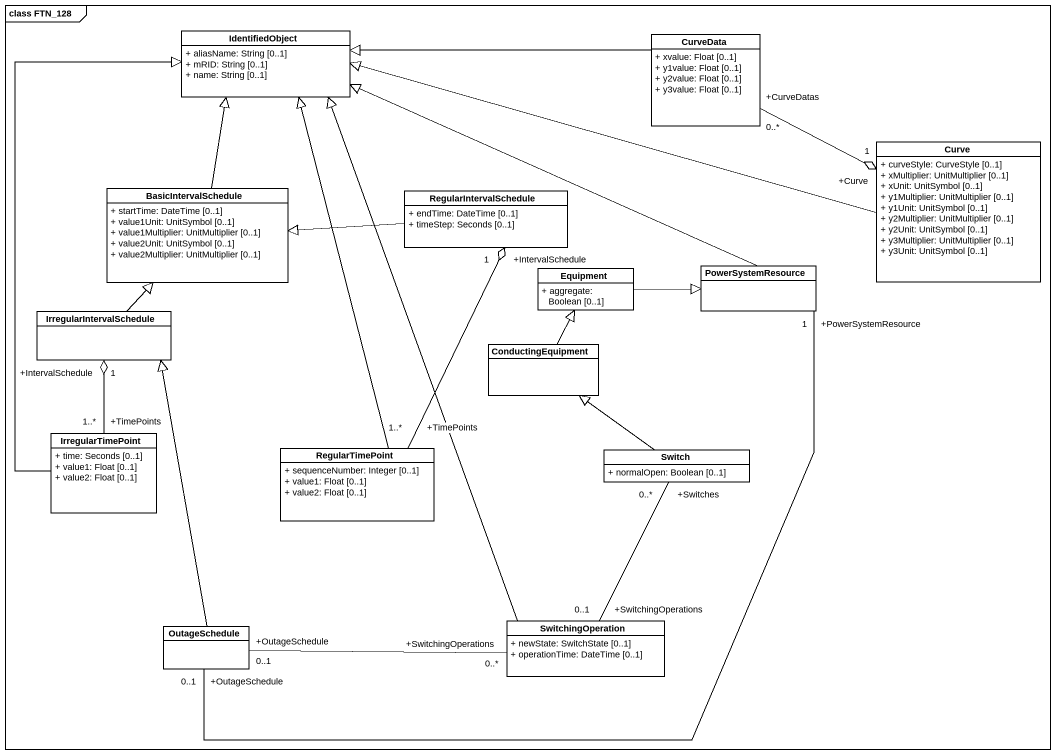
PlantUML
@startuml
mainframe class FTN_128
hide circle
hide empty members
skinparam classAttributeIconSize 0
class IdentifiedObject {
  + aliasName: String [0..1]
  + mRID: String [0..1]
  + name: String [0..1]
}
class CurveData {
  + xvalue: Float [0..1]
  + y1value: Float [0..1]
  + y2value: Float [0..1]
  + y3value: Float [0..1]
}
class Curve {
  + curveStyle: CurveStyle [0..1]
  + xMultiplier: UnitMultiplier [0..1]
  + xUnit: UnitSymbol [0..1]
  + y1Multiplier: UnitMultiplier [0..1]
  + y1Unit: UnitSymbol [0..1]
  + y2Multiplier: UnitMultiplier [0..1]
  + y2Unit: UnitSymbol [0..1]
  + y3Multiplier: UnitMultiplier [0..1]
  + y3Unit: UnitSymbol [0..1]
}
class BasicIntervalSchedule {
  + startTime: DateTime [0..1]
  + value1Unit: UnitSymbol [0..1]
  + value1Multiplier: UnitMultiplier [0..1]
  + value2Unit: UnitSymbol [0..1]
  + value2Multiplier: UnitMultiplier [0..1]
}
class RegularIntervalSchedule {
  + endTime: DateTime [0..1]
  + timeStep: Seconds [0..1]
}
class Equipment {
  + aggregate: Boolean [0..1]
}
class PowerSystemResource
class IrregularIntervalSchedule
class ConductingEquipment
class IrregularTimePoint {
  + time: Seconds [0..1]
  + value1: Float [0..1]
  + value2: Float [0..1]
}
class RegularTimePoint {
  + sequenceNumber: Integer [0..1]
  + value1: Float [0..1]
  + value2: Float [0..1]
}
class Switch {
  + normalOpen: Boolean [0..1]
}
class SwitchingOperation {
  + newState: SwitchState [0..1]
  + operationTime: DateTime [0..1]
}
class OutageSchedule
CurveData -left-|> IdentifiedObject
CurveData "+CurveDatas\n0..*" -right-o "+Curve\n1" Curve
Curve -left-|> IdentifiedObject
BasicIntervalSchedule -up-|> IdentifiedObject
RegularIntervalSchedule -left-|> BasicIntervalSchedule
RegularIntervalSchedule "+IntervalSchedule\n1" o-- "+TimePoints\n1..*" RegularTimePoint
Equipment -right-|> PowerSystemResource
PowerSystemResource -left-|> IdentifiedObject
IrregularIntervalSchedule -up-|> BasicIntervalSchedule
IrregularIntervalSchedule "+IntervalSchedule\n1" o-- "+TimePoints\n1..*" IrregularTimePoint
ConductingEquipment -up-|> Equipment
IrregularTimePoint -up-|> IdentifiedObject
RegularTimePoint -up-|> IdentifiedObject
Switch -up-|> ConductingEquipment
SwitchingOperation -up-|> IdentifiedObject
SwitchingOperation "+SwitchingOperations\n0..1" -up- "+Switches\n0..*" Switch
SwitchingOperation "+SwitchingOperations\n0..*" -left- "+OutageSchedule\n0..1" OutageSchedule
OutageSchedule "+OutageSchedule\n0..1" -up- "+PowerSystemResource\n1" PowerSystemResource
OutageSchedule -up-|> IrregularIntervalSchedule
@enduml
